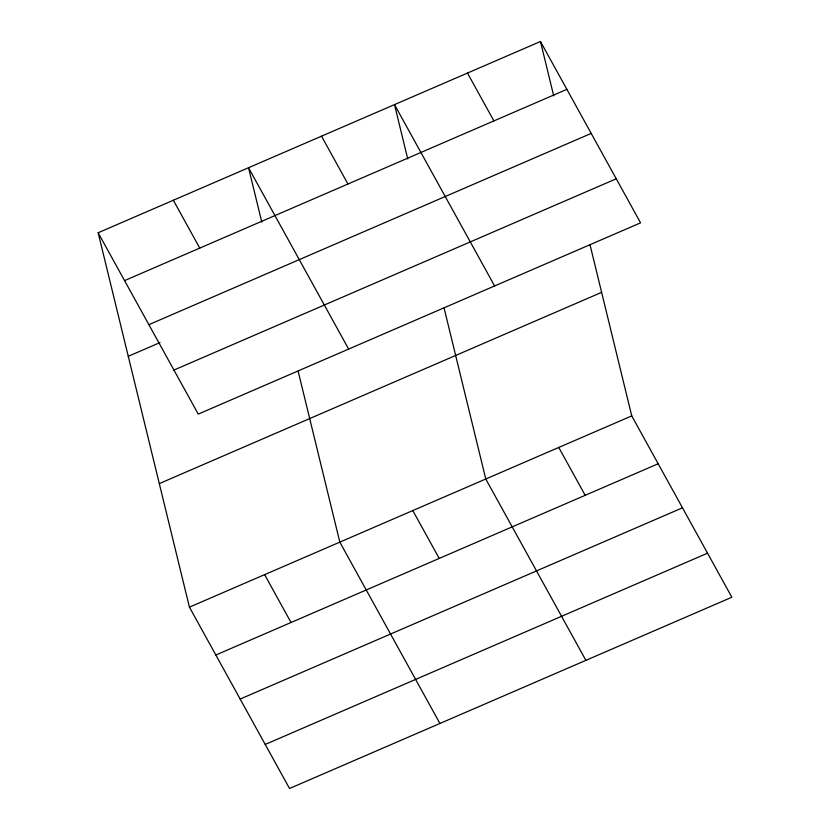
<?xml version="1.0" encoding="UTF-8"?>
<svg xmlns="http://www.w3.org/2000/svg" width="830" height="830" viewBox="0 0 830 830"><rect width="100%" height="100%" fill="white"/><g stroke="black" fill="none" stroke-linecap="round" stroke-linejoin="round"><path stroke-width="1.25" d="M98.148 232.763L540.465 41.5L640.573 222.845L198.256 414.108L98.148 232.763L189.427 607.155L289.535 788.5L731.853 597.237L631.744 415.892L590.057 244.923M124.562 280.613L566.88 89.35M148.881 324.665L591.199 133.402M128.266 356.309L159.993 342.593M173.937 370.056L616.254 178.792M159.308 483.61L601.626 292.347M189.427 607.155L631.744 415.892M215.841 655.015L658.169 463.752M240.161 699.067L682.478 507.804M265.216 744.448L707.534 553.185M467.477 73.061L493.902 120.91M494.607 285.956L394.499 104.622L407.758 158.976M558.766 447.453L585.181 495.303M321.521 136.172L347.936 184.032M585.887 660.358L485.778 479.014L444.092 308.034M348.642 349.077L248.533 167.733L261.792 222.098M412.801 510.575L439.215 558.424M173.335 200.248L199.76 248.097M439.921 723.47L339.823 542.125L298.136 371.155M264.625 574.64L291.04 622.5M540.465 41.5L553.714 95.865"/></g></svg>
